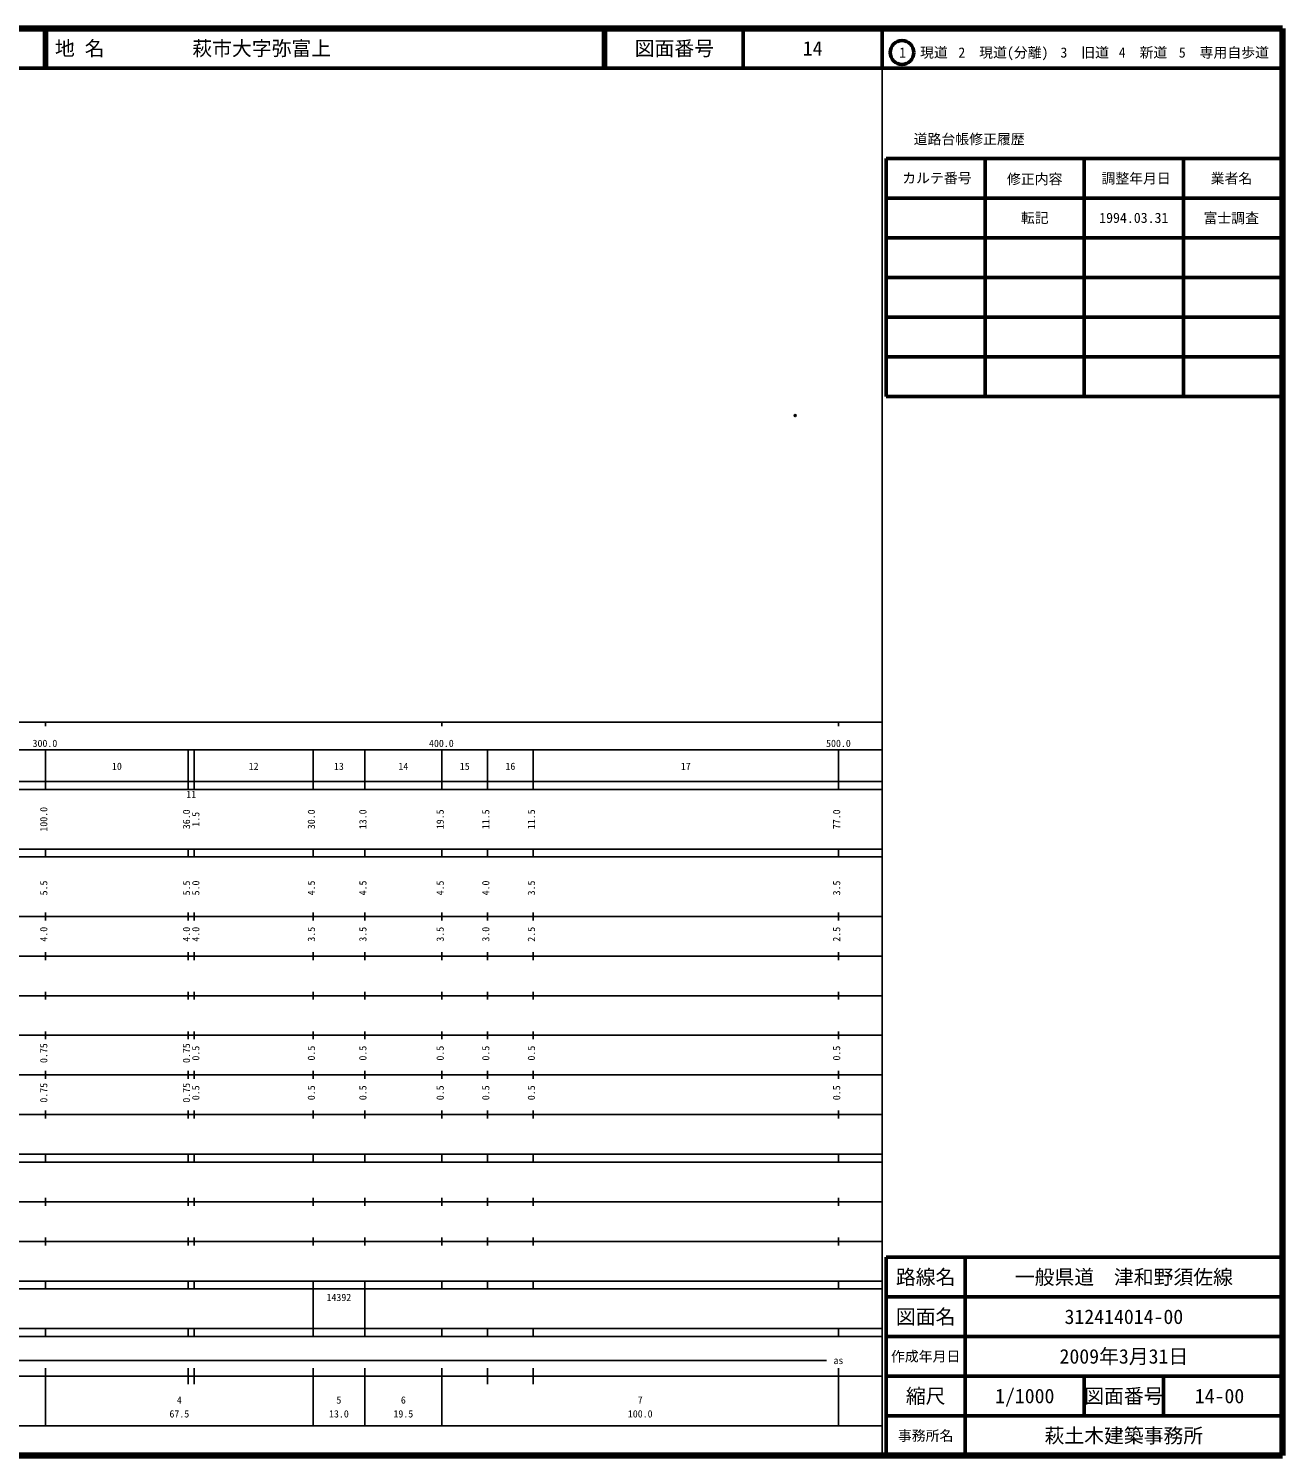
# Model space of a CAD drawing. Units: millimetres on the paper. Extents: x 40 to 680, y 20 to 380.
# Drawn here: x 363.7 to 680, y 20 to 380 of the extents above; entities that cross this region are included whole.
import ezdxf
from ezdxf.enums import TextEntityAlignment as Align

# ---------------------------------------------------------------- set-up
doc = ezdxf.new("R2010")
doc.units = ezdxf.units.MM
doc.header["$PDMODE"] = 32
doc.header["$PDSIZE"] = 0.5
doc.layers.add('M-OTRS', color=6, linetype='Continuous')
doc.layers.add('M-TTL-TXT', color=7, linetype='Continuous')
for name, color, linetype, lineweight in [('M-TTL', 2, 'Continuous', 140), ('M-TTL-BAND', 7, 'Continuous', 25), ('M-TTL-FRAM', 2, 'Continuous', 50), ('M-TTL-LINE', 7, 'Continuous', 50)]:
    doc.layers.add(name, color=color, linetype=linetype, lineweight=lineweight)
doc.styles.add('ＭＳ ゴシック', font='')
doc.styles.get('ＭＳ ゴシック').set_extended_font_data('MS Gothic')

msp = doc.modelspace()

# ---------------------------------------------------------------- linework, layer by layer
at = {"layer": 'M-OTRS'}
msp.add_point((557.108, 282.364), dxfattribs=at)
at = {"layer": 'M-TTL'}
for p, q in [((680, 380), (40, 380)), ((680, 20), (680, 380)), ((40, 20), (680, 20))]:
    msp.add_line(p, q, dxfattribs=at)
at = {"layer": 'M-TTL-BAND'}
for p, q in [((579, 20), (579, 370)), ((40, 205), (579, 205)), ((368, 205), (368, 204)), ((468, 205), (468, 204)), ((568, 205), (568, 204)), ((68, 198), (579, 198)), ((368, 188), (368, 198)), ((404, 188), (404, 198)), ((405.5, 188), (405.5, 198)), ((435.5, 188), (435.5, 198)), ((448.5, 188), (448.5, 198)), ((468, 188), (468, 198)), ((479.5, 188), (479.5, 198)), ((491, 188), (491, 198)), ((568, 188), (568, 198)), ((40, 190), (579, 190)), ((40, 188), (579, 188)), ((40, 173), (579, 173)), ((368, 171), (368, 173)), ((404, 171), (404, 173)), ((405.5, 171), (405.5, 173)), ((435.5, 171), (435.5, 173)), ((448.5, 171), (448.5, 173)), ((468, 171), (468, 173)), ((479.5, 171), (479.5, 173)), ((491, 171), (491, 173)), ((568, 171), (568, 173)), ((40, 171), (579, 171)), ((40, 156), (579, 156)), ((368, 155), (368, 157)), ((404, 155), (404, 157)), ((405.5, 155), (405.5, 157)), ((435.5, 155), (435.5, 157)), ((448.5, 155), (448.5, 157)), ((468, 155), (468, 157)), ((479.5, 155), (479.5, 157)), ((491, 155), (491, 157)), ((568, 155), (568, 157)), ((46, 146), (579, 146)), ((368, 145), (368, 147)), ((404, 145), (404, 147)), ((405.5, 145), (405.5, 147)), ((435.5, 145), (435.5, 147)), ((448.5, 145), (448.5, 147)), ((468, 145), (468, 147)), ((479.5, 145), (479.5, 147)), ((491, 145), (491, 147)), ((568, 145), (568, 147)), ((368, 135), (368, 137)), ((404, 135), (404, 137)), ((405.5, 135), (405.5, 137)), ((435.5, 135), (435.5, 137)), ((448.5, 135), (448.5, 137)), ((468, 135), (468, 137)), ((479.5, 135), (479.5, 137)), ((491, 135), (491, 137)), ((568, 135), (568, 137)), ((52, 136), (579, 136)), ((46, 126), (579, 126)), ((368, 125), (368, 127)), ((404, 125), (404, 127)), ((405.5, 125), (405.5, 127)), ((435.5, 125), (435.5, 127)), ((448.5, 125), (448.5, 127)), ((468, 125), (468, 127)), ((479.5, 125), (479.5, 127)), ((491, 125), (491, 127)), ((568, 125), (568, 127)), ((52, 116), (579, 116)), ((368, 115), (368, 117)), ((404, 115), (404, 117)), ((405.5, 115), (405.5, 117)), ((435.5, 115), (435.5, 117)), ((448.5, 115), (448.5, 117)), ((468, 115), (468, 117)), ((479.5, 115), (479.5, 117)), ((491, 115), (491, 117)), ((568, 115), (568, 117)), ((46, 106), (579, 106)), ((368, 105), (368, 107)), ((404, 105), (404, 107)), ((405.5, 105), (405.5, 107)), ((435.5, 105), (435.5, 107)), ((448.5, 105), (448.5, 107)), ((468, 105), (468, 107)), ((479.5, 105), (479.5, 107)), ((491, 105), (491, 107)), ((568, 105), (568, 107)), ((40, 96), (579, 96)), ((40, 94), (579, 94)), ((368, 94), (368, 96)), ((404, 94), (404, 96)), ((405.5, 94), (405.5, 96)), ((435.5, 94), (435.5, 96)), ((448.5, 94), (448.5, 96)), ((468, 94), (468, 96)), ((479.5, 94), (479.5, 96)), ((491, 94), (491, 96)), ((568, 94), (568, 96)), ((49, 84), (579, 84)), ((368, 83), (368, 85)), ((404, 83), (404, 85)), ((405.5, 83), (405.5, 85)), ((435.5, 83), (435.5, 85)), ((448.5, 83), (448.5, 85)), ((468, 83), (468, 85)), ((479.5, 83), (479.5, 85)), ((491, 83), (491, 85)), ((568, 83), (568, 85)), ((40, 74), (579, 74)), ((368, 73), (368, 75)), ((404, 73), (404, 75)), ((405.5, 73), (405.5, 75)), ((435.5, 73), (435.5, 75)), ((448.5, 73), (448.5, 75)), ((468, 73), (468, 75)), ((479.5, 73), (479.5, 75)), ((491, 73), (491, 75)), ((568, 73), (568, 75)), ((40, 64), (579, 64)), ((40, 62), (579, 62)), ((368, 62), (368, 64)), ((404, 62), (404, 64)), ((405.5, 62), (405.5, 64)), ((435.5, 62), (435.5, 64)), ((435.5, 52), (435.5, 62)), ((448.5, 62), (448.5, 64)), ((448.5, 52), (448.5, 62)), ((468, 62), (468, 64)), ((479.5, 62), (479.5, 64)), ((491, 62), (491, 64)), ((568, 62), (568, 64)), ((40, 52), (579, 52)), ((368, 50), (368, 52)), ((404, 50), (404, 52)), ((405.5, 50), (405.5, 52)), ((435.5, 50), (435.5, 52)), ((448.5, 50), (448.5, 52)), ((468, 50), (468, 52)), ((479.5, 50), (479.5, 52)), ((491, 50), (491, 52)), ((568, 50), (568, 52)), ((40, 50), (579, 50)), ((71, 44), (565, 44)), ((40, 40), (579, 40)), ((368, 27.5), (368, 42)), ((404, 38), (404, 42)), ((405.5, 38), (405.5, 42)), ((435.5, 27.5), (435.5, 42)), ((448.5, 27.5), (448.5, 42)), ((468, 27.5), (468, 42)), ((479.5, 38), (479.5, 42)), ((491, 38), (491, 42)), ((568, 27.5), (568, 42)), ((68, 27.5), (579, 27.5))]:
    msp.add_line(p, q, dxfattribs=at)
at = {"layer": 'M-TTL-FRAM'}
for p, q in [((580, 347.197), (580, 287.197)), ((580, 347.197), (680, 347.197)), ((580, 287.197), (680, 287.197)), ((680, 70), (580, 70)), ((580, 70), (580, 20))]:
    msp.add_line(p, q, dxfattribs=at)
at = {"layer": 'M-TTL-LINE'}
for p, q in [((367.75, 380), (367.75, 370)), ((368.25, 380), (368.25, 370)), ((508.747, 380), (508.747, 370)), ((509.247, 380), (509.247, 370)), ((543.997, 380), (543.997, 370)), ((579, 380), (579, 370)), ((40, 370), (680, 370)), ((605, 347.197), (605, 287.197)), ((630, 347.197), (630, 287.197)), ((655, 347.197), (655, 287.197)), ((580, 337.197), (680, 337.197)), ((580, 327.197), (680, 327.197)), ((580, 317.197), (680, 317.197)), ((580, 307.197), (680, 307.197)), ((580, 297.197), (680, 297.197)), ((600, 70), (600, 20)), ((680, 60), (580, 60)), ((680, 50), (580, 50)), ((680, 40), (580, 40)), ((630, 40), (630, 30)), ((650, 40), (650, 30)), ((680, 30), (580, 30))]:
    msp.add_line(p, q, dxfattribs=at)
msp.add_circle((584.031, 373.958), 3, dxfattribs=at)

# ---------------------------------------------------------------- texts
at = {"layer": 'M-TTL-BAND', "style": 'ＭＳ ゴシック'}
for s, p in [('300.0', (367.844, 198.195)), ('400.0', (467.844, 198.195)), ('500.0', (568, 198.195)), ('10', (386, 192.405)), ('12', (420.5, 192.405)), ('13', (442, 192.405)), ('14', (458.25, 192.405)), ('15', (473.75, 192.405)), ('16', (485.25, 192.405)), ('17', (529.5, 192.405)), ('11', (404.75, 185.319)), ('as', (568, 42.5)), ('4', (401.75, 32.523)), ('5', (442, 32.523)), ('6', (458.25, 32.523)), ('7', (518, 32.523)), ('67.5', (401.75, 29.033)), ('13.0', (442, 29.033)), ('19.5', (458.25, 29.033)), ('100.0', (518, 29.033))]:
    msp.add_text(s, height=1.833, dxfattribs=at).set_placement(p, align=Align.BOTTOM_CENTER)
for s, p in [('100.0', (369, 180.5)), ('36.0', (405, 180.5)), ('1.5', (407.357, 180.5)), ('30.0', (436.5, 180.5)), ('13.0', (449.5, 180.5)), ('19.5', (469, 180.5)), ('11.5', (480.5, 180.5)), ('11.5', (492, 180.5)), ('77.0', (569, 180.5)), ('5.5', (369, 163.174)), ('5.5', (405, 163.174)), ('5.0', (407.357, 163.174)), ('4.5', (436.5, 163.174)), ('4.5', (449.5, 163.174)), ('4.5', (469, 163.174)), ('4.0', (480.5, 163.174)), ('3.5', (492, 163.174)), ('3.5', (569, 163.174)), ('4.0', (369, 151.5)), ('4.0', (405, 151.5)), ('4.0', (407.357, 151.5)), ('3.5', (436.5, 151.5)), ('3.5', (449.5, 151.5)), ('3.5', (469, 151.5)), ('3.0', (480.5, 151.5)), ('2.5', (492, 151.5)), ('2.5', (569, 151.5)), ('0.75', (369, 121.5)), ('0.75', (405, 121.5)), ('0.5', (407.357, 121.5)), ('0.5', (436.5, 121.5)), ('0.5', (449.5, 121.5)), ('0.5', (469, 121.5)), ('0.5', (480.5, 121.5)), ('0.5', (492, 121.5)), ('0.5', (569, 121.5)), ('0.75', (369, 111.5)), ('0.75', (405, 111.5)), ('0.5', (407.357, 111.5)), ('0.5', (436.5, 111.5)), ('0.5', (449.5, 111.5)), ('0.5', (469, 111.5)), ('0.5', (480.5, 111.5)), ('0.5', (492, 111.5)), ('0.5', (569, 111.5))]:
    msp.add_text(s, height=1.833, rotation=90, dxfattribs=at).set_placement(p, align=Align.BOTTOM_CENTER)
msp.add_text('14392', height=1.833, dxfattribs=at).set_placement((438.875, 58.405), align=Align.BOTTOM_LEFT)
at = {"layer": 'M-TTL-TXT', "style": 'ＭＳ ゴシック'}
for s, p in [('地 名', (370.38, 375)), ('萩市大字弥富上', (405.024, 375))]:
    msp.add_text(s, height=3.666, dxfattribs=at).set_placement(p, align=Align.MIDDLE_LEFT)
for s, height, p in [('図面番号', 3.666, (526.622, 375)), ('14', 3.666, (561.497, 375)), ('1\u3000現道', 2.566, (589.448, 373.958)), ('2\u3000現道(分離)', 2.566, (609.619, 373.958)), ('3\u3000旧道', 2.566, (630.121, 373.958)), ('4\u3000新道', 2.566, (644.824, 373.958)), ('5\u3000専用自歩道', 2.566, (665.228, 373.958)), ('道路台帳修正履歴', 2.566, (600.968, 352.113)), ('カルテ番号', 2.566, (592.839, 342.277)), ('修正内容', 2.566, (617.509, 342.023)), ('調整年月日', 2.566, (643.089, 342.197)), ('業者名', 2.566, (667.134, 342.197)), ('転記', 2.566, (617.5, 332.245)), ('1994.03.31', 2.566, (642.5, 332.245)), ('富士調査', 2.566, (667.077, 332.189)), ('路線名', 3.666, (590, 65)), ('路線名', 3.666, (590, 65)), ('一般県道\u3000津和野須佐線', 3.666, (640, 65)), ('図面名', 3.666, (590, 55)), ('図面名', 3.666, (590, 55)), ('312414014-00', 3.666, (640, 55)), ('2009年3月31日', 3.666, (640, 45)), ('作成年月日', 2.566, (590, 45)), ('作成年月日', 2.566, (590, 45)), ('縮尺', 3.666, (590, 35)), ('縮尺', 3.666, (590, 35)), ('1/1000', 3.666, (615, 35)), ('図面番号', 3.666, (640, 35)), ('図面番号', 3.666, (640, 35)), ('14-00', 3.666, (664.125, 35)), ('事務所名', 2.566, (590, 25)), ('事務所名', 2.566, (590, 25)), ('萩土木建築事務所', 3.666, (640, 25))]:
    msp.add_text(s, height=height, dxfattribs=at).set_placement(p, align=Align.MIDDLE_CENTER)

doc.saveas('drawing.dxf')
